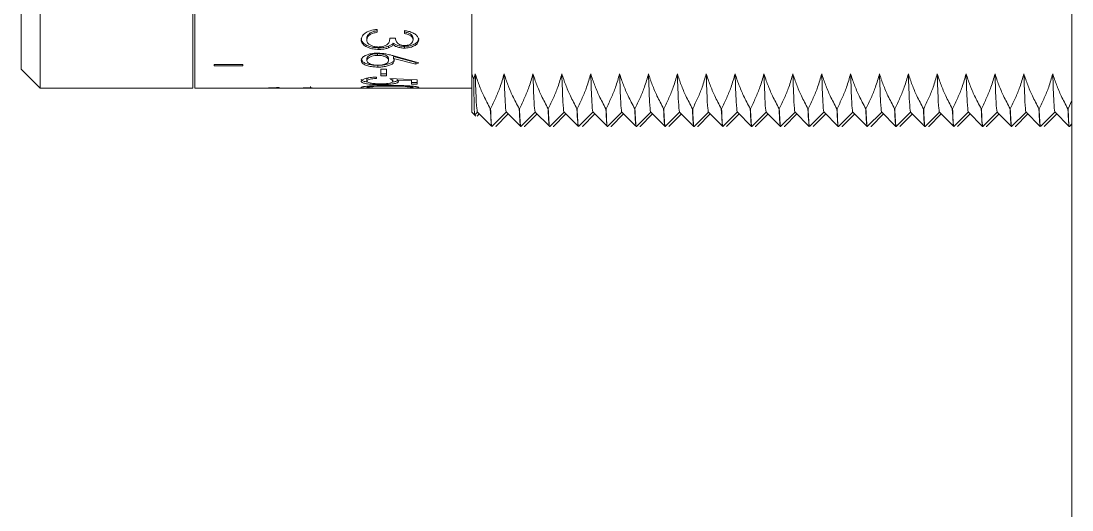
# Model space of a CAD drawing. Extents: x 500 to 100500, y -14500 to 21140.
# Drawn here: x 11728.7 to 11783.7, y -7547.1 to -7521.5 of the extents above; entities that cross this region are included whole.
import ezdxf

# ---------------------------------------------------------------- set-up
doc = ezdxf.new("R2010")
doc.units = 0
doc.linetypes.add('SLD-Solid', pattern=[0])
doc.layers.get('0').update_dxf_attribs({"linetype": 'CONTINUOUS'})
doc.layers.add('MODEL', color=7, linetype='SLD-Solid', lineweight=15)

# ---------------------------------------------------------------- blocks, each defined once
blk = doc.blocks.new('KA$Ca24aadca')
at = {"layer": 'MODEL'}
for p, q in [((55, 95), (55, 0)), ((1, 47.338), (1, 76)), ((9, 76), (9, 47.338)), ((9.1, 76), (9.1, 47.338)), ((0, 45), (0, 75)), ((23.6, 48.336), (23.6, 44.758)), ((1, 44), (1, 47.338)), ((9, 47.338), (9, 44)), ((9.1, 47.338), (9.1, 44)), ((18.251, 46.888), (18.251, 46.806)), ((18.646, 46.934), (18.646, 47.084)), ((20.076, 47.019), (20.076, 46.87)), ((18.096, 46.625), (18.096, 46.541)), ((19.234, 46.206), (19.234, 46.119)), ((19.599, 46.624), (19.306, 46.624)), ((19.478, 46.361), (19.478, 46.275)), ((20.516, 46.622), (20.516, 46.538)), ((18.663, 45.814), (18.663, 45.724)), ((18.726, 46.122), (18.726, 46.035)), ((20.654, 45.348), (19.499, 45.656)), ((19.499, 45.656), (19.499, 45.566)), ((20.81, 45.334), (19.505, 45.696)), ((20.067, 46.194), (20.067, 46.107)), ((11.6, 45.246), (10.1, 45.246)), ((10.1, 45.246), (10.1, 45.17)), ((10.1, 45.17), (11.6, 45.17)), ((11.6, 45.17), (11.6, 45.246)), ((18.096, 45.454), (18.096, 45.545)), ((18.679, 45.202), (18.679, 45.11)), ((19.233, 45.463), (19.233, 45.554)), ((19.499, 45.566), (20.654, 45.256)), ((20.691, 45.367), (20.654, 45.348)), ((20.654, 45.256), (20.654, 45.348)), ((20.654, 45.256), (20.81, 45.334)), ((0, 45), (1, 44)), ((18.609, 44.519), (18.609, 44.586)), ((19.123, 45.005), (18.83, 45.005)), ((18.83, 45.005), (18.83, 44.657)), ((19.123, 44.753), (18.83, 44.753)), ((18.83, 44.657), (19.123, 44.657)), ((19.123, 44.657), (19.123, 45.005)), ((23.6, 44.758), (23.689, 44.462)), ((23.6, 44.758), (23.6, 42.75)), ((23.77, 44.758), (23.689, 44.462)), ((1, 44), (9, 44)), ((9.1, 44), (12.805, 44)), ((12.6, 44.007), (10.1, 44.007)), ((10.1, 44.007), (10.1, 44.002)), ((10.1, 44.002), (12.6, 44.002)), ((12.6, 44.002), (12.6, 44.007)), ((12.853, 44), (13.063, 44)), ((13.063, 44), (14.036, 44)), ((13.514, 44.022), (13.514, 44.035)), ((14.036, 44), (14.419, 44)), ((14.347, 44.004), (14.091, 44.004)), ((14.241, 44.001), (14.347, 44.004)), ((14.241, 44.004), (14.241, 44.001)), ((14.419, 44), (15.111, 44)), ((14.763, 44.029), (14.763, 44.017)), ((15.111, 44), (15.373, 44)), ((15.148, 44.101), (15.148, 44.001)), ((15.148, 44.013), (15.266, 44.013)), ((15.373, 44), (23.6, 44)), ((18.096, 44.469), (18.096, 44.372)), ((20.736, 44.439), (19.306, 44.51)), ((19.306, 44.116), (19.306, 44.148)), ((19.453, 44.364), (19.453, 44.462)), ((19.69, 44.491), (19.69, 44.428)), ((19.746, 44.354), (19.69, 44.428)), ((19.69, 44.428), (20.443, 44.394)), ((20.443, 44.454), (20.443, 44.394)), ((20.443, 44.394), (20.443, 44.208)), ((20.736, 44.307), (20.443, 44.307)), ((20.443, 44.208), (20.736, 44.208)), ((20.736, 44.208), (20.736, 44.439)), ((24.56, 42.93), (24.571, 42.93)), ((26.072, 42.93), (26.083, 42.93)), ((27.583, 42.93), (27.594, 42.93)), ((29.094, 42.93), (29.105, 42.93)), ((30.605, 42.93), (30.616, 42.93)), ((32.116, 42.93), (32.127, 42.93)), ((33.627, 42.93), (33.638, 42.93)), ((35.138, 42.93), (35.15, 42.93)), ((36.649, 42.93), (36.661, 42.93)), ((38.16, 42.93), (38.172, 42.93)), ((39.671, 42.93), (39.683, 42.93)), ((41.182, 42.93), (41.194, 42.93)), ((42.694, 42.93), (42.705, 42.93)), ((44.205, 42.93), (44.216, 42.93)), ((45.716, 42.93), (45.727, 42.93)), ((47.227, 42.93), (47.238, 42.93)), ((48.738, 42.93), (48.749, 42.93)), ((50.25, 42.93), (50.261, 42.93)), ((51.761, 42.93), (51.772, 42.93)), ((53.272, 42.93), (53.283, 42.93)), ((54.783, 42.93), (54.794, 42.93)), ((55, 43.361), (54.794, 42.93)), ((23.6, 42.75), (23.721, 42.629)), ((23.721, 42.629), (23.808, 42.542)), ((23.761, 42.625), (23.886, 42.75)), ((23.872, 42.763), (24.627, 42.009)), ((23.872, 42.543), (23.982, 42.653)), ((24.646, 42), (25.396, 42.75)), ((24.842, 42.002), (25.494, 42.653)), ((25.383, 42.763), (26.138, 42.009)), ((26.157, 42), (26.907, 42.75)), ((26.353, 42.002), (27.005, 42.653)), ((26.894, 42.763), (27.649, 42.009)), ((27.668, 42), (28.419, 42.75)), ((27.865, 42.002), (28.516, 42.653)), ((28.405, 42.763), (29.16, 42.009)), ((29.179, 42), (29.93, 42.75)), ((29.376, 42.002), (30.027, 42.653)), ((29.916, 42.763), (30.671, 42.009)), ((30.69, 42), (31.441, 42.75)), ((30.887, 42.002), (31.538, 42.653)), ((31.427, 42.763), (32.182, 42.009)), ((32.201, 42), (32.952, 42.75)), ((32.398, 42.002), (33.049, 42.653)), ((32.938, 42.763), (33.693, 42.009)), ((33.708, 41.996), (34.463, 42.75)), ((33.905, 41.997), (34.56, 42.653)), ((34.45, 42.763), (35.209, 42.005)), ((35.219, 41.996), (35.974, 42.75)), ((35.416, 41.997), (36.071, 42.653)), ((35.961, 42.763), (36.72, 42.005)), ((36.73, 41.996), (37.485, 42.75)), ((36.927, 41.997), (37.582, 42.653)), ((37.472, 42.763), (38.231, 42.005)), ((38.241, 41.996), (38.996, 42.75)), ((38.438, 41.997), (39.094, 42.653)), ((38.983, 42.763), (39.742, 42.005)), ((39.752, 41.996), (40.507, 42.75)), ((39.949, 41.997), (40.605, 42.653)), ((40.494, 42.763), (41.254, 42.005)), ((41.264, 41.996), (42.018, 42.75)), ((41.46, 41.997), (42.116, 42.653)), ((42.006, 42.763), (42.765, 42.005)), ((42.775, 41.996), (43.529, 42.75)), ((42.971, 41.997), (43.627, 42.653)), ((43.517, 42.763), (44.276, 42.005)), ((44.286, 41.996), (45.041, 42.75)), ((44.482, 41.997), (45.138, 42.653)), ((45.028, 42.763), (45.787, 42.005)), ((45.797, 41.996), (46.552, 42.75)), ((45.993, 41.997), (46.649, 42.653)), ((46.539, 42.763), (47.298, 42.005)), ((47.308, 41.996), (48.063, 42.75)), ((47.504, 41.997), (48.161, 42.653)), ((48.05, 42.763), (48.809, 42.005)), ((48.819, 41.996), (49.574, 42.75)), ((49.015, 41.997), (49.672, 42.653)), ((49.561, 42.763), (50.32, 42.005)), ((50.33, 41.996), (51.085, 42.75)), ((50.527, 41.997), (51.183, 42.653)), ((51.072, 42.763), (51.831, 42.005)), ((51.841, 41.996), (52.596, 42.75)), ((52.038, 41.997), (52.694, 42.653)), ((52.583, 42.763), (53.342, 42.005)), ((53.352, 41.996), (54.107, 42.75)), ((53.549, 41.997), (54.205, 42.653)), ((54.094, 42.763), (54.853, 42.005)), ((24.634, 42), (24.645, 42)), ((24.828, 42), (24.839, 42)), ((26.145, 42), (26.156, 42)), ((26.339, 42), (26.35, 42)), ((27.656, 42), (27.667, 42)), ((27.85, 42), (27.861, 42)), ((29.167, 42), (29.179, 42)), ((29.361, 42), (29.372, 42)), ((30.678, 42), (30.69, 42)), ((30.872, 42), (30.883, 42)), ((32.189, 42), (32.201, 42)), ((32.383, 42), (32.394, 42)), ((33.7, 42), (33.712, 42)), ((33.895, 42), (33.905, 42)), ((35.212, 42), (35.223, 42)), ((35.406, 42), (35.417, 42)), ((36.723, 42), (36.734, 42)), ((36.917, 42), (36.928, 42)), ((38.234, 42), (38.245, 42)), ((38.428, 42), (38.439, 42)), ((39.745, 42), (39.756, 42)), ((39.939, 42), (39.95, 42)), ((41.256, 42), (41.267, 42)), ((41.45, 42), (41.461, 42)), ((42.767, 42), (42.778, 42)), ((42.961, 42), (42.973, 42)), ((44.279, 42), (44.29, 42)), ((44.472, 42), (44.484, 42)), ((45.79, 42), (45.801, 42)), ((45.983, 42), (45.995, 42)), ((47.301, 42), (47.312, 42)), ((47.494, 42), (47.506, 42)), ((48.812, 42), (48.823, 42)), ((49.005, 42), (49.017, 42)), ((50.323, 42), (50.334, 42)), ((50.517, 42), (50.528, 42)), ((51.834, 42), (51.845, 42)), ((52.028, 42), (52.039, 42)), ((53.345, 42), (53.356, 42)), ((53.539, 42), (53.55, 42)), ((54.856, 42), (54.867, 42)), ((54.863, 41.996), (55, 42.132)), ((54.958, 42.09), (55, 42.049))]:
    blk.add_line(p, q, dxfattribs=at)
for points, knots in [([(18.646, 47.084), (18.581, 47.075), (18.392, 47.051), (18.128, 46.971), (17.919, 46.831), (17.817, 46.685), (17.807, 46.589), (17.803, 46.544)], [0, 0, 0, 0, 0.1435179, 0.415945, 0.6194723, 0.8228446, 1, 1, 1, 1]), ([(18.251, 46.888), (18.213, 46.857), (18.151, 46.805), (18.105, 46.714), (18.099, 46.658), (18.096, 46.625)], [0, 0, 0, 0, 0.39644, 0.643654, 1, 1, 1, 1]), ([(18.096, 46.541), (18.101, 46.588), (18.111, 46.683), (18.204, 46.765), (18.251, 46.806)], [0, 0, 0, 0, 0.500857, 1, 1, 1, 1]), ([(18.646, 47.015), (18.582, 47.003), (18.453, 46.979), (18.32, 46.932), (18.263, 46.896), (18.251, 46.888)], [0, 0, 0, 0, 0.440983, 0.884542, 1, 1, 1, 1]), ([(18.251, 46.806), (18.308, 46.835), (18.424, 46.894), (18.572, 46.92), (18.646, 46.934)], [0, 0, 0, 0, 0.4985358, 1, 1, 1, 1]), ([(20.81, 46.54), (20.806, 46.576), (20.797, 46.661), (20.7, 46.791), (20.52, 46.908), (20.3, 46.983), (20.144, 47.008), (20.076, 47.019)], [0, 0, 0, 0, 0.164748, 0.383601, 0.602434, 0.828037, 1, 1, 1, 1]), ([(20.516, 46.622), (20.511, 46.659), (20.501, 46.733), (20.404, 46.833), (20.252, 46.905), (20.137, 46.936), (20.076, 46.952)], [0, 0, 0, 0, 0.257388, 0.517922, 0.744387, 1, 1, 1, 1]), ([(20.076, 46.87), (20.137, 46.854), (20.258, 46.821), (20.415, 46.744), (20.504, 46.642), (20.512, 46.571), (20.516, 46.538)], [0, 0, 0, 0, 0.25298, 0.508154, 0.772069, 1, 1, 1, 1]), ([(18.726, 46.122), (18.658, 46.124), (18.484, 46.13), (18.221, 46.187), (17.987, 46.296), (17.839, 46.441), (17.807, 46.557), (17.803, 46.621), (17.803, 46.628)], [0, 0, 0, 0, 0.1353173, 0.3480216, 0.5621172, 0.7634811, 0.9752964, 1, 1, 1, 1]), ([(17.803, 46.544), (17.806, 46.508), (17.814, 46.409), (17.919, 46.259), (18.139, 46.13), (18.421, 46.05), (18.625, 46.04), (18.726, 46.035)], [0, 0, 0, 0, 0.133487, 0.368585, 0.594613, 0.798732, 1, 1, 1, 1]), ([(18.701, 46.162), (18.634, 46.165), (18.5, 46.172), (18.33, 46.23), (18.195, 46.31), (18.108, 46.417), (18.1, 46.499), (18.096, 46.541)], [0, 0, 0, 0, 0.189717, 0.380565, 0.565156, 0.778309, 1, 1, 1, 1]), ([(19.306, 46.624), (19.302, 46.588), (19.29, 46.492), (19.247, 46.361), (19.111, 46.251), (18.953, 46.189), (18.807, 46.164), (18.726, 46.162), (18.701, 46.162)], [0, 0, 0, 0, 0.168002, 0.445047, 0.620001, 0.795491, 0.937342, 1, 1, 1, 1]), ([(19.234, 46.206), (19.177, 46.187), (19.044, 46.144), (18.862, 46.124), (18.748, 46.122), (18.726, 46.122)], [0, 0, 0, 0, 0.373622, 0.876257, 1, 1, 1, 1]), ([(19.478, 46.361), (19.464, 46.346), (19.434, 46.315), (19.359, 46.259), (19.284, 46.227), (19.234, 46.206)], [0, 0, 0, 0, 0.252528, 0.504841, 1, 1, 1, 1]), ([(19.234, 46.119), (19.284, 46.141), (19.36, 46.173), (19.435, 46.229), (19.464, 46.26), (19.478, 46.275)], [0, 0, 0, 0, 0.499201, 0.749551, 1, 1, 1, 1]), ([(20.067, 46.194), (19.999, 46.196), (19.862, 46.201), (19.673, 46.248), (19.55, 46.307), (19.494, 46.349), (19.478, 46.361)], [0, 0, 0, 0, 0.288122, 0.578809, 0.879977, 1, 1, 1, 1]), ([(19.478, 46.275), (19.518, 46.248), (19.598, 46.192), (19.773, 46.132), (19.939, 46.108), (20.04, 46.107), (20.067, 46.107)], [0, 0, 0, 0, 0.284258, 0.570303, 0.887066, 1, 1, 1, 1]), ([(20.068, 46.236), (20.018, 46.239), (19.922, 46.245), (19.794, 46.291), (19.68, 46.379), (19.61, 46.495), (19.603, 46.587), (19.599, 46.624)], [0, 0, 0, 0, 0.15376, 0.298561, 0.472572, 0.787061, 1, 1, 1, 1]), ([(20.81, 46.624), (20.805, 46.588), (20.794, 46.496), (20.686, 46.362), (20.483, 46.254), (20.26, 46.201), (20.121, 46.196), (20.067, 46.194)], [0, 0, 0, 0, 0.16461, 0.415991, 0.660966, 0.86844, 1, 1, 1, 1]), ([(20.067, 46.107), (20.134, 46.11), (20.285, 46.117), (20.497, 46.175), (20.67, 46.27), (20.786, 46.394), (20.802, 46.49), (20.81, 46.54)], [0, 0, 0, 0, 0.162872, 0.365823, 0.56831, 0.77469, 1, 1, 1, 1]), ([(20.516, 46.538), (20.512, 46.502), (20.504, 46.429), (20.416, 46.333), (20.294, 46.269), (20.17, 46.239), (20.099, 46.237), (20.068, 46.236)], [0, 0, 0, 0, 0.2494315, 0.5014423, 0.7366114, 0.8850017, 1, 1, 1, 1]), ([(18.674, 45.842), (18.607, 45.84), (18.438, 45.836), (18.183, 45.784), (17.962, 45.692), (17.827, 45.576), (17.811, 45.499), (17.803, 45.46)], [0, 0, 0, 0, 0.147428, 0.370303, 0.596267, 0.797332, 1, 1, 1, 1]), ([(18.663, 45.814), (18.595, 45.81), (18.459, 45.804), (18.292, 45.752), (18.165, 45.682), (18.103, 45.609), (18.098, 45.562), (18.096, 45.545)], [0, 0, 0, 0, 0.217743, 0.437315, 0.63253, 0.870061, 1, 1, 1, 1]), ([(18.096, 45.454), (18.101, 45.482), (18.112, 45.54), (18.209, 45.621), (18.346, 45.683), (18.507, 45.719), (18.614, 45.723), (18.663, 45.724)], [0, 0, 0, 0, 0.217938, 0.43739, 0.657408, 0.841682, 1, 1, 1, 1]), ([(19.233, 45.554), (19.228, 45.582), (19.219, 45.639), (19.126, 45.717), (18.981, 45.777), (18.82, 45.81), (18.709, 45.812), (18.663, 45.814)], [0, 0, 0, 0, 0.21872, 0.440058, 0.636876, 0.852922, 1, 1, 1, 1]), ([(18.663, 45.724), (18.732, 45.722), (18.87, 45.716), (19.042, 45.666), (19.168, 45.599), (19.226, 45.528), (19.231, 45.482), (19.233, 45.463)], [0, 0, 0, 0, 0.221359, 0.444128, 0.645653, 0.853242, 1, 1, 1, 1]), ([(19.505, 45.696), (19.448, 45.712), (19.314, 45.751), (19.049, 45.818), (18.815, 45.833), (18.674, 45.842)], [0, 0, 0, 0, 0.222499, 0.53127, 1, 1, 1, 1]), ([(18.726, 46.035), (18.793, 46.037), (18.905, 46.04), (19.079, 46.068), (19.176, 46.1), (19.234, 46.119)], [0, 0, 0, 0, 0.36835, 0.617132, 1, 1, 1, 1]), ([(18.679, 45.202), (18.611, 45.204), (18.447, 45.207), (18.201, 45.245), (17.988, 45.318), (17.836, 45.421), (17.814, 45.505), (17.803, 45.55)], [0, 0, 0, 0, 0.146316, 0.354949, 0.561405, 0.760205, 1, 1, 1, 1]), ([(17.803, 45.46), (17.807, 45.432), (17.817, 45.361), (17.926, 45.257), (18.131, 45.169), (18.398, 45.118), (18.586, 45.112), (18.679, 45.11)], [0, 0, 0, 0, 0.144175, 0.369829, 0.595792, 0.800322, 1, 1, 1, 1]), ([(18.663, 45.205), (18.594, 45.208), (18.456, 45.214), (18.29, 45.259), (18.165, 45.322), (18.103, 45.39), (18.098, 45.437), (18.096, 45.454)], [0, 0, 0, 0, 0.2197336, 0.4403019, 0.6340273, 0.868647, 1, 1, 1, 1]), ([(19.233, 45.463), (19.228, 45.435), (19.219, 45.378), (19.128, 45.302), (18.993, 45.245), (18.83, 45.211), (18.718, 45.207), (18.663, 45.205)], [0, 0, 0, 0, 0.2129229, 0.4274897, 0.6506048, 0.8290678, 1, 1, 1, 1]), ([(19.526, 45.532), (19.522, 45.504), (19.513, 45.44), (19.415, 45.349), (19.233, 45.269), (18.99, 45.215), (18.789, 45.204), (18.69, 45.203), (18.679, 45.202)], [0, 0, 0, 0, 0.152795, 0.351054, 0.550512, 0.773984, 0.97627, 1, 1, 1, 1]), ([(18.679, 45.11), (18.746, 45.111), (18.903, 45.114), (19.136, 45.15), (19.346, 45.22), (19.5, 45.318), (19.518, 45.4), (19.526, 45.441)], [0, 0, 0, 0, 0.150599, 0.353768, 0.554205, 0.775323, 1, 1, 1, 1]), ([(19.526, 45.441), (19.525, 45.461), (19.522, 45.503), (19.507, 45.545), (19.499, 45.566)], [0, 0, 0, 0, 0.50021, 1, 1, 1, 1]), ([(18.609, 44.586), (18.544, 44.583), (18.377, 44.575), (18.13, 44.541), (17.918, 44.484), (17.815, 44.425), (17.806, 44.389), (17.803, 44.375)], [0, 0, 0, 0, 0.153935, 0.390606, 0.625214, 0.851925, 1, 1, 1, 1]), ([(24.56, 42.93), (24.442, 43.152), (24.223, 43.563), (23.961, 44.173), (23.834, 44.563), (23.77, 44.758)], [0, 0, 0, 0, 0.370288, 0.684741, 1, 1, 1, 1]), ([(23.877, 42.76), (23.86, 42.875), (23.826, 43.108), (23.789, 44.202), (23.77, 44.758)], [0, 0, 0, 0, 0.491017, 1, 1, 1, 1]), ([(25.281, 44.758), (25.215, 44.526), (25.094, 44.101), (24.849, 43.491), (24.664, 43.117), (24.571, 42.93)], [0, 0, 0, 0, 0.376396, 0.687881, 1, 1, 1, 1]), ([(26.072, 42.93), (25.952, 43.154), (25.733, 43.566), (25.471, 44.177), (25.345, 44.564), (25.281, 44.758)], [0, 0, 0, 0, 0.373954, 0.68663, 1, 1, 1, 1]), ([(25.388, 42.76), (25.371, 42.875), (25.337, 43.108), (25.3, 44.202), (25.281, 44.758)], [0, 0, 0, 0, 0.491017, 1, 1, 1, 1]), ([(26.792, 44.758), (26.726, 44.526), (26.605, 44.101), (26.36, 43.491), (26.175, 43.117), (26.083, 42.93)], [0, 0, 0, 0, 0.3764128, 0.687911, 1, 1, 1, 1]), ([(27.583, 42.93), (27.463, 43.154), (27.244, 43.566), (26.982, 44.177), (26.856, 44.564), (26.792, 44.758)], [0, 0, 0, 0, 0.373954, 0.68663, 1, 1, 1, 1]), ([(26.899, 42.76), (26.882, 42.875), (26.848, 43.108), (26.811, 44.202), (26.792, 44.758)], [0, 0, 0, 0, 0.491017, 1, 1, 1, 1]), ([(28.304, 44.758), (28.237, 44.526), (28.116, 44.101), (27.871, 43.491), (27.687, 43.117), (27.594, 42.93)], [0, 0, 0, 0, 0.3764128, 0.687911, 1, 1, 1, 1]), ([(29.094, 42.93), (28.974, 43.154), (28.755, 43.566), (28.494, 44.177), (28.367, 44.564), (28.304, 44.758)], [0, 0, 0, 0, 0.373957, 0.686596, 1, 1, 1, 1]), ([(28.41, 42.76), (28.393, 42.875), (28.36, 43.108), (28.322, 44.202), (28.304, 44.758)], [0, 0, 0, 0, 0.491017, 1, 1, 1, 1]), ([(29.815, 44.758), (29.748, 44.526), (29.627, 44.101), (29.382, 43.491), (29.198, 43.117), (29.105, 42.93)], [0, 0, 0, 0, 0.3764128, 0.687911, 1, 1, 1, 1]), ([(30.605, 42.93), (30.485, 43.154), (30.266, 43.566), (30.005, 44.177), (29.878, 44.564), (29.815, 44.758)], [0, 0, 0, 0, 0.373957, 0.686596, 1, 1, 1, 1]), ([(29.921, 42.76), (29.904, 42.875), (29.871, 43.108), (29.834, 44.202), (29.815, 44.758)], [0, 0, 0, 0, 0.491017, 1, 1, 1, 1]), ([(31.326, 44.758), (31.259, 44.526), (31.138, 44.101), (30.894, 43.491), (30.709, 43.117), (30.616, 42.93)], [0, 0, 0, 0, 0.3764128, 0.687911, 1, 1, 1, 1]), ([(32.116, 42.93), (31.997, 43.154), (31.778, 43.566), (31.516, 44.177), (31.389, 44.564), (31.326, 44.758)], [0, 0, 0, 0, 0.373957, 0.686596, 1, 1, 1, 1]), ([(31.432, 42.76), (31.416, 42.875), (31.382, 43.108), (31.345, 44.202), (31.326, 44.758)], [0, 0, 0, 0, 0.491017, 1, 1, 1, 1]), ([(32.837, 44.758), (32.771, 44.526), (32.649, 44.101), (32.405, 43.491), (32.22, 43.117), (32.127, 42.93)], [0, 0, 0, 0, 0.3764128, 0.687911, 1, 1, 1, 1]), ([(33.627, 42.93), (33.508, 43.154), (33.289, 43.566), (33.027, 44.177), (32.9, 44.564), (32.837, 44.758)], [0, 0, 0, 0, 0.373957, 0.686596, 1, 1, 1, 1]), ([(32.943, 42.76), (32.927, 42.875), (32.894, 43.108), (32.856, 44.202), (32.837, 44.758)], [0, 0, 0, 0, 0.491016, 1, 1, 1, 1]), ([(34.348, 44.758), (34.282, 44.526), (34.16, 44.101), (33.916, 43.491), (33.731, 43.117), (33.638, 42.93)], [0, 0, 0, 0, 0.376431, 0.68792, 1, 1, 1, 1]), ([(35.138, 42.93), (35.019, 43.154), (34.8, 43.566), (34.538, 44.177), (34.412, 44.564), (34.348, 44.758)], [0, 0, 0, 0, 0.373969, 0.686617, 1, 1, 1, 1]), ([(34.454, 42.76), (34.438, 42.875), (34.405, 43.108), (34.367, 44.202), (34.348, 44.758)], [0, 0, 0, 0, 0.491017, 1, 1, 1, 1]), ([(35.86, 44.758), (35.793, 44.526), (35.671, 44.101), (35.427, 43.491), (35.242, 43.117), (35.15, 42.93)], [0, 0, 0, 0, 0.376431, 0.68792, 1, 1, 1, 1]), ([(36.649, 42.93), (36.53, 43.154), (36.311, 43.566), (36.049, 44.177), (35.923, 44.564), (35.86, 44.758)], [0, 0, 0, 0, 0.373969, 0.686617, 1, 1, 1, 1]), ([(35.965, 42.76), (35.949, 42.875), (35.916, 43.108), (35.878, 44.202), (35.86, 44.758)], [0, 0, 0, 0, 0.491017, 1, 1, 1, 1]), ([(37.371, 44.758), (37.304, 44.526), (37.182, 44.101), (36.938, 43.491), (36.753, 43.117), (36.661, 42.93)], [0, 0, 0, 0, 0.376431, 0.68792, 1, 1, 1, 1]), ([(38.16, 42.93), (38.041, 43.154), (37.822, 43.566), (37.561, 44.177), (37.434, 44.564), (37.371, 44.758)], [0, 0, 0, 0, 0.373969, 0.686617, 1, 1, 1, 1]), ([(37.477, 42.76), (37.46, 42.875), (37.427, 43.108), (37.39, 44.202), (37.371, 44.758)], [0, 0, 0, 0, 0.491017, 1, 1, 1, 1]), ([(38.882, 44.758), (38.815, 44.526), (38.694, 44.101), (38.449, 43.491), (38.264, 43.117), (38.172, 42.93)], [0, 0, 0, 0, 0.376399, 0.687922, 1, 1, 1, 1]), ([(39.671, 42.93), (39.552, 43.154), (39.333, 43.566), (39.072, 44.177), (38.945, 44.564), (38.882, 44.758)], [0, 0, 0, 0, 0.373969, 0.686617, 1, 1, 1, 1]), ([(38.988, 42.76), (38.971, 42.875), (38.938, 43.108), (38.901, 44.202), (38.882, 44.758)], [0, 0, 0, 0, 0.491017, 1, 1, 1, 1]), ([(40.393, 44.758), (40.327, 44.526), (40.205, 44.101), (39.96, 43.491), (39.775, 43.117), (39.683, 42.93)], [0, 0, 0, 0, 0.376399, 0.687922, 1, 1, 1, 1]), ([(41.182, 42.93), (41.063, 43.154), (40.844, 43.566), (40.583, 44.177), (40.456, 44.564), (40.393, 44.758)], [0, 0, 0, 0, 0.373969, 0.686617, 1, 1, 1, 1]), ([(40.499, 42.76), (40.482, 42.875), (40.449, 43.108), (40.412, 44.202), (40.393, 44.758)], [0, 0, 0, 0, 0.491017, 1, 1, 1, 1]), ([(41.904, 44.758), (41.838, 44.526), (41.716, 44.101), (41.471, 43.491), (41.286, 43.117), (41.194, 42.93)], [0, 0, 0, 0, 0.376399, 0.687922, 1, 1, 1, 1]), ([(42.694, 42.93), (42.575, 43.154), (42.355, 43.566), (42.094, 44.177), (41.967, 44.564), (41.904, 44.758)], [0, 0, 0, 0, 0.3739977, 0.6866319, 1, 1, 1, 1]), ([(42.01, 42.76), (41.993, 42.875), (41.96, 43.108), (41.923, 44.202), (41.904, 44.758)], [0, 0, 0, 0, 0.491017, 1, 1, 1, 1]), ([(43.415, 44.758), (43.349, 44.526), (43.228, 44.101), (42.982, 43.491), (42.797, 43.117), (42.705, 42.93)], [0, 0, 0, 0, 0.376399, 0.687922, 1, 1, 1, 1]), ([(44.205, 42.93), (44.086, 43.154), (43.866, 43.566), (43.605, 44.177), (43.478, 44.564), (43.415, 44.758)], [0, 0, 0, 0, 0.3739977, 0.6866319, 1, 1, 1, 1]), ([(43.521, 42.76), (43.505, 42.875), (43.471, 43.108), (43.434, 44.202), (43.415, 44.758)], [0, 0, 0, 0, 0.491017, 1, 1, 1, 1]), ([(44.926, 44.758), (44.86, 44.526), (44.739, 44.101), (44.493, 43.491), (44.309, 43.117), (44.216, 42.93)], [0, 0, 0, 0, 0.376399, 0.687922, 1, 1, 1, 1]), ([(45.716, 42.93), (45.597, 43.154), (45.377, 43.566), (45.116, 44.177), (44.989, 44.564), (44.926, 44.758)], [0, 0, 0, 0, 0.3739977, 0.6866319, 1, 1, 1, 1]), ([(45.032, 42.76), (45.016, 42.875), (44.982, 43.108), (44.945, 44.202), (44.926, 44.758)], [0, 0, 0, 0, 0.491017, 1, 1, 1, 1]), ([(46.437, 44.758), (46.371, 44.526), (46.25, 44.101), (46.004, 43.491), (45.82, 43.117), (45.727, 42.93)], [0, 0, 0, 0, 0.376399, 0.687922, 1, 1, 1, 1]), ([(47.227, 42.93), (47.108, 43.154), (46.888, 43.566), (46.627, 44.177), (46.501, 44.564), (46.437, 44.758)], [0, 0, 0, 0, 0.3739977, 0.6866319, 1, 1, 1, 1]), ([(46.543, 42.76), (46.527, 42.875), (46.493, 43.108), (46.456, 44.202), (46.437, 44.758)], [0, 0, 0, 0, 0.491017, 1, 1, 1, 1]), ([(47.948, 44.758), (47.882, 44.526), (47.761, 44.101), (47.516, 43.491), (47.331, 43.117), (47.238, 42.93)], [0, 0, 0, 0, 0.376399, 0.687922, 1, 1, 1, 1]), ([(48.738, 42.93), (48.619, 43.154), (48.4, 43.566), (48.138, 44.177), (48.012, 44.564), (47.948, 44.758)], [0, 0, 0, 0, 0.3739977, 0.6866319, 1, 1, 1, 1]), ([(48.054, 42.76), (48.038, 42.875), (48.004, 43.108), (47.967, 44.202), (47.948, 44.758)], [0, 0, 0, 0, 0.491017, 1, 1, 1, 1]), ([(49.459, 44.758), (49.393, 44.526), (49.272, 44.101), (49.027, 43.491), (48.842, 43.117), (48.749, 42.93)], [0, 0, 0, 0, 0.376399, 0.687922, 1, 1, 1, 1]), ([(50.25, 42.93), (50.13, 43.154), (49.911, 43.566), (49.649, 44.177), (49.523, 44.564), (49.459, 44.758)], [0, 0, 0, 0, 0.3739977, 0.6866319, 1, 1, 1, 1]), ([(49.565, 42.76), (49.549, 42.875), (49.516, 43.108), (49.478, 44.202), (49.459, 44.758)], [0, 0, 0, 0, 0.491017, 1, 1, 1, 1]), ([(50.971, 44.758), (50.904, 44.526), (50.783, 44.101), (50.538, 43.491), (50.353, 43.117), (50.261, 42.93)], [0, 0, 0, 0, 0.376396, 0.687881, 1, 1, 1, 1]), ([(51.761, 42.93), (51.641, 43.154), (51.422, 43.566), (51.16, 44.177), (51.034, 44.564), (50.971, 44.758)], [0, 0, 0, 0, 0.3739977, 0.6866319, 1, 1, 1, 1]), ([(51.076, 42.76), (51.06, 42.875), (51.027, 43.108), (50.989, 44.202), (50.971, 44.758)], [0, 0, 0, 0, 0.491017, 1, 1, 1, 1]), ([(52.482, 44.758), (52.415, 44.526), (52.294, 44.101), (52.05, 43.491), (51.864, 43.117), (51.772, 42.93)], [0, 0, 0, 0, 0.376396, 0.687881, 1, 1, 1, 1]), ([(53.272, 42.93), (53.152, 43.154), (52.933, 43.566), (52.672, 44.177), (52.545, 44.564), (52.482, 44.758)], [0, 0, 0, 0, 0.3739977, 0.6866319, 1, 1, 1, 1]), ([(52.587, 42.76), (52.571, 42.875), (52.538, 43.108), (52.501, 44.202), (52.482, 44.758)], [0, 0, 0, 0, 0.491017, 1, 1, 1, 1]), ([(53.993, 44.758), (53.926, 44.526), (53.805, 44.101), (53.561, 43.491), (53.375, 43.117), (53.283, 42.93)], [0, 0, 0, 0, 0.376396, 0.687881, 1, 1, 1, 1]), ([(54.783, 42.93), (54.663, 43.154), (54.444, 43.566), (54.183, 44.177), (54.056, 44.564), (53.993, 44.758)], [0, 0, 0, 0, 0.3739977, 0.6866319, 1, 1, 1, 1]), ([(54.099, 42.76), (54.082, 42.875), (54.049, 43.108), (54.012, 44.202), (53.993, 44.758)], [0, 0, 0, 0, 0.491017, 1, 1, 1, 1]), ([(13.514, 44.035), (13.448, 44.034), (13.281, 44.031), (13.038, 44.024), (12.858, 44.012), (12.784, 44.005), (12.778, 44.003), (12.776, 44.002)], [0, 0, 0, 0, 0.164615, 0.421516, 0.661502, 0.864785, 1, 1, 1, 1]), ([(12.776, 44.002), (12.78, 44.001), (12.79, 43.999), (12.868, 44.001), (12.986, 44.004), (13.032, 44.005)], [0, 0, 0, 0, 0.288956, 0.715911, 1, 1, 1, 1]), ([(13.063, 44), (13.06, 44), (13.031, 44), (13.032, 44.001), (13.032, 44.001)], [0, 0, 0, 0, 0.100887, 1, 1, 1, 1]), ([(13.032, 44.001), (13.037, 44.003), (13.045, 44.006), (13.127, 44.01), (13.168, 44.013)], [0, 0, 0, 0, 0.50073, 1, 1, 1, 1]), ([(13.168, 44.013), (13.218, 44.015), (13.319, 44.019), (13.449, 44.021), (13.514, 44.022)], [0, 0, 0, 0, 0.498967, 1, 1, 1, 1]), ([(14.091, 44.004), (14.087, 44.002), (14.082, 44), (14.05, 44), (14.036, 44)], [0, 0, 0, 0, 0.559008, 1, 1, 1, 1]), ([(14.164, 44.004), (14.177, 44.003), (14.206, 44.003), (14.228, 44.002), (14.241, 44.001)], [0, 0, 0, 0, 0.425049, 1, 1, 1, 1]), ([(14.419, 44), (14.397, 44), (14.352, 44), (14.348, 44.002), (14.347, 44.004)], [0, 0, 0, 0, 0.471323, 1, 1, 1, 1]), ([(15.404, 44.001), (15.4, 44.003), (15.391, 44.005), (15.305, 44.012), (15.157, 44.019), (14.964, 44.026), (14.825, 44.028), (14.763, 44.029)], [0, 0, 0, 0, 0.188748, 0.378452, 0.594467, 0.820053, 1, 1, 1, 1]), ([(14.763, 44.017), (14.824, 44.016), (14.934, 44.013), (15.064, 44.008), (15.137, 44.004), (15.144, 44.002), (15.148, 44.001)], [0, 0, 0, 0, 0.289891, 0.526306, 0.763857, 1, 1, 1, 1]), ([(15.148, 44.001), (15.148, 44.001), (15.147, 44), (15.114, 44), (15.111, 44)], [0, 0, 0, 0, 0.922069, 1, 1, 1, 1]), ([(15.148, 44.004), (15.195, 44.003), (15.295, 44.001), (15.385, 43.999), (15.398, 44.001), (15.404, 44.001)], [0, 0, 0, 0, 0.298872, 0.64378, 1, 1, 1, 1]), ([(18.129, 44.333), (18.085, 44.338), (17.957, 44.354), (17.844, 44.4), (17.804, 44.444), (17.803, 44.469), (17.803, 44.473)], [0, 0, 0, 0, 0.200486, 0.575983, 0.942393, 1, 1, 1, 1]), ([(17.803, 44.375), (17.806, 44.361), (17.814, 44.323), (17.91, 44.27), (18.12, 44.227), (18.4, 44.2), (18.64, 44.191), (18.782, 44.191), (18.811, 44.191)], [0, 0, 0, 0, 0.126672, 0.339672, 0.540679, 0.732008, 0.944837, 1, 1, 1, 1]), ([(19.305, 44.148), (19.239, 44.148), (18.956, 44.148), (18.555, 44.141), (18.15, 44.116), (17.917, 44.088), (17.814, 44.063), (17.806, 44.051), (17.803, 44.047)], [0, 0, 0, 0, 0.100424, 0.424883, 0.596353, 0.769676, 0.916468, 1, 1, 1, 1]), ([(17.803, 44.047), (17.807, 44.042), (17.818, 44.03), (17.921, 44.018), (18.132, 44.008), (18.503, 44.003), (18.921, 44.002), (19.209, 44.002), (19.305, 44.002)], [0, 0, 0, 0, 0.099951, 0.237563, 0.376508, 0.569804, 0.85668, 1, 1, 1, 1]), ([(18.19, 44.544), (18.18, 44.54), (18.129, 44.523), (18.101, 44.496), (18.097, 44.475), (18.096, 44.469)], [0, 0, 0, 0, 0.164883, 0.781679, 1, 1, 1, 1]), ([(18.096, 44.372), (18.102, 44.387), (18.114, 44.416), (18.202, 44.458), (18.333, 44.493), (18.48, 44.511), (18.575, 44.517), (18.609, 44.519)], [0, 0, 0, 0, 0.227989, 0.456888, 0.66757, 0.878765, 1, 1, 1, 1]), ([(18.822, 44.232), (18.754, 44.233), (18.619, 44.234), (18.425, 44.249), (18.255, 44.277), (18.12, 44.317), (18.105, 44.353), (18.096, 44.372)], [0, 0, 0, 0, 0.1766971, 0.3543394, 0.5493635, 0.7691613, 1, 1, 1, 1]), ([(18.096, 44.046), (18.104, 44.052), (18.119, 44.063), (18.23, 44.08), (18.414, 44.098), (18.781, 44.114), (19.096, 44.115), (19.306, 44.116)], [0, 0, 0, 0, 0.130171, 0.26095, 0.402182, 0.599403, 1, 1, 1, 1]), ([(18.587, 44.011), (18.524, 44.012), (18.398, 44.014), (18.235, 44.02), (18.12, 44.031), (18.104, 44.041), (18.096, 44.046)], [0, 0, 0, 0, 0.242115, 0.485768, 0.754373, 1, 1, 1, 1]), ([(19.306, 44.008), (19.239, 44.008), (19.104, 44.008), (18.861, 44.008), (18.692, 44.01), (18.587, 44.011)], [0, 0, 0, 0, 0.276381, 0.553603, 1, 1, 1, 1]), ([(18.811, 44.191), (18.878, 44.191), (19.05, 44.192), (19.317, 44.207), (19.558, 44.24), (19.708, 44.287), (19.744, 44.328), (19.746, 44.351), (19.746, 44.354)], [0, 0, 0, 0, 0.138308, 0.357082, 0.570565, 0.776139, 0.965917, 1, 1, 1, 1]), ([(19.453, 44.364), (19.45, 44.35), (19.443, 44.322), (19.367, 44.283), (19.227, 44.253), (19.04, 44.236), (18.901, 44.232), (18.83, 44.232), (18.822, 44.232)], [0, 0, 0, 0, 0.191321, 0.384023, 0.605023, 0.796166, 0.975439, 1, 1, 1, 1]), ([(20.81, 44.047), (20.805, 44.052), (20.795, 44.065), (20.69, 44.088), (20.484, 44.114), (20.12, 44.138), (19.702, 44.147), (19.41, 44.148), (19.305, 44.148)], [0, 0, 0, 0, 0.100573, 0.236195, 0.375058, 0.559925, 0.843129, 1, 1, 1, 1]), ([(19.305, 44.002), (19.474, 44.002), (19.81, 44.002), (20.222, 44.004), (20.507, 44.009), (20.677, 44.017), (20.789, 44.029), (20.803, 44.041), (20.81, 44.047)], [0, 0, 0, 0, 0.250509, 0.500021, 0.628888, 0.75019, 0.87508, 1, 1, 1, 1]), ([(19.306, 44.51), (19.33, 44.495), (19.377, 44.464), (19.435, 44.414), (19.447, 44.382), (19.453, 44.364)], [0, 0, 0, 0, 0.307799, 0.615717, 1, 1, 1, 1]), ([(19.306, 44.116), (19.373, 44.115), (19.598, 44.115), (19.914, 44.111), (20.228, 44.095), (20.414, 44.077), (20.506, 44.059), (20.514, 44.049), (20.516, 44.046)], [0, 0, 0, 0, 0.1291423, 0.4306992, 0.601221, 0.7732885, 0.920411, 1, 1, 1, 1]), ([(20.516, 44.046), (20.509, 44.041), (20.494, 44.031), (20.381, 44.021), (20.182, 44.013), (19.813, 44.008), (19.501, 44.008), (19.306, 44.008)], [0, 0, 0, 0, 0.1301442, 0.2608524, 0.4044396, 0.6279826, 1, 1, 1, 1]), ([(19.724, 44.41), (19.697, 44.392), (19.643, 44.357), (19.505, 44.335), (19.436, 44.323)], [0, 0, 0, 0, 0.499732, 1, 1, 1, 1]), ([(23.689, 44.462), (23.692, 44.282), (23.7, 43.74), (23.715, 43.097), (23.729, 42.661), (23.738, 42.653), (23.742, 42.65)], [0, 0, 0, 0, 0.157127, 0.471979, 0.786837, 1, 1, 1, 1]), ([(24.627, 42.041), (24.617, 42.078), (24.595, 42.162), (24.573, 42.656), (24.56, 42.93)], [0, 0, 0, 0, 0.445767, 1, 1, 1, 1]), ([(24.571, 42.93), (24.582, 42.717), (24.605, 42.231), (24.629, 41.943), (24.644, 42.025), (24.646, 42.037)], [0, 0, 0, 0, 0.399843, 0.910204, 1, 1, 1, 1]), ([(26.138, 42.04), (26.128, 42.078), (26.107, 42.163), (26.084, 42.657), (26.072, 42.93)], [0, 0, 0, 0, 0.448079, 1, 1, 1, 1]), ([(26.083, 42.93), (26.093, 42.717), (26.116, 42.231), (26.14, 41.943), (26.155, 42.025), (26.157, 42.037)], [0, 0, 0, 0, 0.399842, 0.910204, 1, 1, 1, 1]), ([(27.649, 42.04), (27.639, 42.078), (27.618, 42.163), (27.595, 42.657), (27.583, 42.93)], [0, 0, 0, 0, 0.448079, 1, 1, 1, 1]), ([(27.594, 42.93), (27.604, 42.717), (27.627, 42.231), (27.651, 41.943), (27.666, 42.025), (27.668, 42.037)], [0, 0, 0, 0, 0.399842, 0.910204, 1, 1, 1, 1]), ([(29.16, 42.04), (29.15, 42.078), (29.129, 42.163), (29.106, 42.657), (29.094, 42.93)], [0, 0, 0, 0, 0.448079, 1, 1, 1, 1]), ([(29.105, 42.93), (29.115, 42.717), (29.138, 42.231), (29.162, 41.943), (29.177, 42.025), (29.179, 42.037)], [0, 0, 0, 0, 0.399842, 0.910204, 1, 1, 1, 1]), ([(30.671, 42.04), (30.661, 42.078), (30.64, 42.163), (30.617, 42.657), (30.605, 42.93)], [0, 0, 0, 0, 0.448079, 1, 1, 1, 1]), ([(30.616, 42.93), (30.626, 42.717), (30.649, 42.231), (30.673, 41.943), (30.688, 42.025), (30.69, 42.037)], [0, 0, 0, 0, 0.399842, 0.910204, 1, 1, 1, 1]), ([(32.182, 42.04), (32.173, 42.078), (32.151, 42.163), (32.128, 42.657), (32.116, 42.93)], [0, 0, 0, 0, 0.448079, 1, 1, 1, 1]), ([(32.127, 42.93), (32.137, 42.717), (32.16, 42.231), (32.184, 41.943), (32.199, 42.025), (32.201, 42.037)], [0, 0, 0, 0, 0.399842, 0.910204, 1, 1, 1, 1]), ([(33.693, 42.04), (33.684, 42.078), (33.662, 42.163), (33.64, 42.657), (33.627, 42.93)], [0, 0, 0, 0, 0.448079, 1, 1, 1, 1]), ([(33.638, 42.93), (33.649, 42.717), (33.672, 42.231), (33.695, 41.943), (33.71, 42.025), (33.712, 42.037)], [0, 0, 0, 0, 0.399842, 0.910204, 1, 1, 1, 1]), ([(35.204, 42.04), (35.195, 42.078), (35.173, 42.163), (35.151, 42.657), (35.138, 42.93)], [0, 0, 0, 0, 0.448079, 1, 1, 1, 1]), ([(35.15, 42.93), (35.16, 42.717), (35.183, 42.231), (35.205, 41.943), (35.222, 42.025), (35.224, 42.037)], [0, 0, 0, 0, 0.399841, 0.910203, 1, 1, 1, 1]), ([(36.715, 42.04), (36.706, 42.078), (36.684, 42.163), (36.662, 42.657), (36.649, 42.93)], [0, 0, 0, 0, 0.448079, 1, 1, 1, 1]), ([(36.661, 42.93), (36.671, 42.717), (36.694, 42.231), (36.717, 41.943), (36.733, 42.025), (36.735, 42.037)], [0, 0, 0, 0, 0.399841, 0.910203, 1, 1, 1, 1]), ([(38.227, 42.04), (38.217, 42.078), (38.196, 42.163), (38.173, 42.657), (38.16, 42.93)], [0, 0, 0, 0, 0.448079, 1, 1, 1, 1]), ([(38.172, 42.93), (38.182, 42.717), (38.205, 42.231), (38.228, 41.943), (38.244, 42.025), (38.246, 42.037)], [0, 0, 0, 0, 0.399841, 0.910203, 1, 1, 1, 1]), ([(39.738, 42.04), (39.728, 42.078), (39.707, 42.163), (39.684, 42.657), (39.671, 42.93)], [0, 0, 0, 0, 0.448079, 1, 1, 1, 1]), ([(39.683, 42.93), (39.693, 42.717), (39.716, 42.231), (39.739, 41.943), (39.755, 42.025), (39.757, 42.037)], [0, 0, 0, 0, 0.399841, 0.910203, 1, 1, 1, 1]), ([(41.249, 42.04), (41.239, 42.078), (41.218, 42.163), (41.195, 42.657), (41.182, 42.93)], [0, 0, 0, 0, 0.448079, 1, 1, 1, 1]), ([(41.194, 42.93), (41.204, 42.717), (41.227, 42.231), (41.25, 41.943), (41.266, 42.025), (41.268, 42.037)], [0, 0, 0, 0, 0.399841, 0.910203, 1, 1, 1, 1]), ([(42.76, 42.04), (42.75, 42.078), (42.729, 42.163), (42.706, 42.657), (42.694, 42.93)], [0, 0, 0, 0, 0.448079, 1, 1, 1, 1]), ([(42.705, 42.93), (42.715, 42.717), (42.738, 42.231), (42.761, 41.943), (42.777, 42.025), (42.779, 42.037)], [0, 0, 0, 0, 0.399841, 0.910203, 1, 1, 1, 1]), ([(44.271, 42.04), (44.262, 42.078), (44.24, 42.163), (44.217, 42.657), (44.205, 42.93)], [0, 0, 0, 0, 0.44808, 1, 1, 1, 1]), ([(44.216, 42.93), (44.226, 42.717), (44.249, 42.231), (44.272, 41.943), (44.288, 42.025), (44.291, 42.037)], [0, 0, 0, 0, 0.399841, 0.910203, 1, 1, 1, 1]), ([(45.783, 42.04), (45.773, 42.078), (45.751, 42.163), (45.729, 42.657), (45.716, 42.93)], [0, 0, 0, 0, 0.44808, 1, 1, 1, 1]), ([(45.727, 42.93), (45.737, 42.717), (45.761, 42.231), (45.783, 41.943), (45.799, 42.025), (45.802, 42.037)], [0, 0, 0, 0, 0.399841, 0.910203, 1, 1, 1, 1]), ([(47.294, 42.04), (47.284, 42.078), (47.262, 42.163), (47.24, 42.657), (47.227, 42.93)], [0, 0, 0, 0, 0.44808, 1, 1, 1, 1]), ([(47.238, 42.93), (47.249, 42.717), (47.272, 42.231), (47.294, 41.943), (47.31, 42.025), (47.313, 42.037)], [0, 0, 0, 0, 0.399841, 0.910203, 1, 1, 1, 1]), ([(48.805, 42.04), (48.795, 42.078), (48.773, 42.163), (48.751, 42.657), (48.738, 42.93)], [0, 0, 0, 0, 0.44808, 1, 1, 1, 1]), ([(48.749, 42.93), (48.76, 42.717), (48.783, 42.231), (48.805, 41.943), (48.821, 42.025), (48.824, 42.037)], [0, 0, 0, 0, 0.399841, 0.910203, 1, 1, 1, 1]), ([(50.316, 42.04), (50.306, 42.078), (50.284, 42.163), (50.262, 42.657), (50.25, 42.93)], [0, 0, 0, 0, 0.44808, 1, 1, 1, 1]), ([(50.261, 42.93), (50.271, 42.717), (50.294, 42.231), (50.316, 41.943), (50.332, 42.025), (50.335, 42.037)], [0, 0, 0, 0, 0.399841, 0.910203, 1, 1, 1, 1]), ([(51.827, 42.04), (51.817, 42.078), (51.795, 42.163), (51.773, 42.657), (51.761, 42.93)], [0, 0, 0, 0, 0.44808, 1, 1, 1, 1]), ([(51.772, 42.93), (51.782, 42.717), (51.805, 42.231), (51.828, 41.943), (51.844, 42.025), (51.846, 42.037)], [0, 0, 0, 0, 0.399841, 0.910203, 1, 1, 1, 1]), ([(53.338, 42.04), (53.328, 42.078), (53.306, 42.163), (53.284, 42.657), (53.272, 42.93)], [0, 0, 0, 0, 0.44808, 1, 1, 1, 1]), ([(53.283, 42.93), (53.293, 42.717), (53.316, 42.231), (53.339, 41.943), (53.355, 42.025), (53.357, 42.037)], [0, 0, 0, 0, 0.399841, 0.910203, 1, 1, 1, 1]), ([(54.849, 42.04), (54.839, 42.078), (54.817, 42.163), (54.795, 42.657), (54.783, 42.93)], [0, 0, 0, 0, 0.44808, 1, 1, 1, 1]), ([(54.794, 42.93), (54.804, 42.717), (54.827, 42.231), (54.85, 41.943), (54.866, 42.025), (54.868, 42.037)], [0, 0, 0, 0, 0.399841, 0.910203, 1, 1, 1, 1])]:
    blk.add_open_spline(points, degree=3, knots=knots, dxfattribs=at)

msp = doc.modelspace()

# ---------------------------------------------------------------- block references
msp.add_blockref('KA$Ca24aadca', (11728.712, -7569.038, -75.818))

doc.saveas('drawing.dxf')
